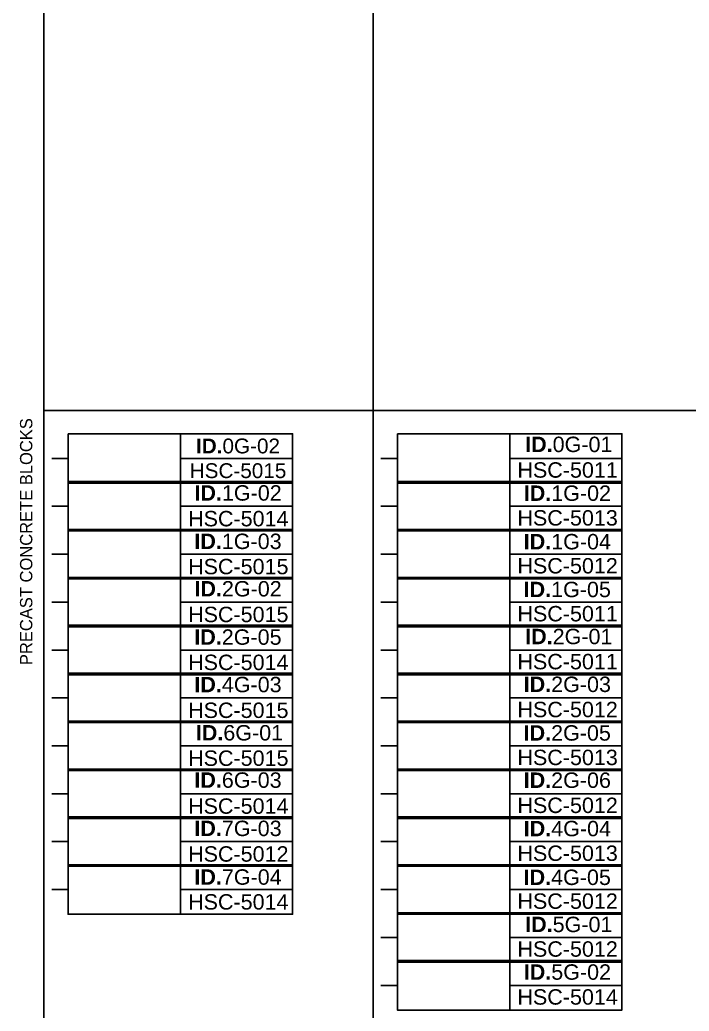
# Model space of a CAD drawing. Header units: metres. Extents: x -325 to 301, y -147 to 149.
# Drawn here: x -138.5 to -118.17, y -34.78 to -4.68 of the extents above; entities that cross this region are included whole.
import ezdxf

# ---------------------------------------------------------------- set-up
doc = ezdxf.new("R2010")
doc.units = ezdxf.units.M
doc.layers.add('-aux', color=50, linetype='Continuous', plot=False)
for name, color, linetype in [('A-KEYPLAN DETAILS POINT', 3, 'Continuous'), ('A-KEYPLAN_HATCH', 7, 'Continuous'), ('A_TEXT_2', 7, 'Continuous'), ('EIT_0 Llegenda', 7, 'Continuous')]:
    doc.layers.add(name, color=color, linetype=linetype)
doc.layers.add('A-KEYPLAN ID', color=7, linetype='Continuous', true_color=0x7f3f00)
doc.styles.get("Standard").update_dxf_attribs({"font": 'arial.ttf'})
doc.styles.add('x-llegenda materials$0$ENGRAVERS', font='TT0586M.TTF')

# ---------------------------------------------------------------- blocks, each defined once
blk = doc.blocks.new('0G_2_RIM')
at = {"layer": 'A-KEYPLAN DETAILS POINT'}
blk.add_lwpolyline([(0, 0), (-0.5, 0)], dxfattribs=at)
at = {"layer": 'A-KEYPLAN ID'}
for points in [[(0, 0.75), (0, -0.75), (3.408, -0.75), (3.408, 0.75)], [(3.408, 0.75), (3.408, -0.75), (6.816, -0.75), (6.816, 0.75)]]:
    blk.add_lwpolyline(points, close=True, dxfattribs=at)
blk.add_lwpolyline([(3.408, 0), (6.816, 0)], dxfattribs=at)
at = {"layer": 'A_TEXT_2', "char_height": 0.45, "attachment_point": 1}
for s, insert in [('\\pi0.12456;{\\fArial|b1|i0|c0|p34;ID.}0G-02', (3.759, 0.602)), ('\\pi-0.06805;HSC-5015', (3.759, -0.148))]:
    blk.add_mtext_dynamic_manual_height_columns(s, width=2.72351, gutter_width=2.805, heights=[0], dxfattribs=dict(at, insert=insert))
blk = doc.blocks.new('0G_1_MON')
at = {"layer": 'A-KEYPLAN DETAILS POINT'}
blk.add_lwpolyline([(0, 0), (-0.5, 0)], dxfattribs=at)
at = {"layer": 'A-KEYPLAN ID'}
for points in [[(0, 0.75), (3.408, 0.75), (3.408, -0.75), (0, -0.75)], [(3.408, 0.75), (6.816, 0.75), (6.816, 0), (3.408, 0)], [(3.408, 0), (6.816, 0), (6.816, -0.75), (3.408, -0.75)]]:
    blk.add_lwpolyline(points, close=True, dxfattribs=at)
at = {"layer": 'A_TEXT_2', "attachment_point": 1}
for s, insert, char_height in [('\\pi0.11898;{\\fArial|b1|i0|c0|p34;ID.}0G-01', (3.759, 0.659), 0.46757), ('HSC-5011', (3.642, -0.118), 0.4676)]:
    blk.add_mtext_dynamic_manual_height_columns(s, width=2.72351, gutter_width=2.805, heights=[0], dxfattribs=dict(at, insert=insert, char_height=char_height))
blk = doc.blocks.new('1G_2_RIM')
at = {"layer": 'A-KEYPLAN DETAILS POINT'}
blk.add_lwpolyline([(0, 0), (-0.5, 0)], dxfattribs=at)
at = {"layer": 'A-KEYPLAN ID'}
for points in [[(0, 0.75), (3.408, 0.75), (3.408, -0.75), (0, -0.75)], [(3.408, 0.75), (6.816, 0.75), (6.816, -0.75), (3.408, -0.75)], [(3.408, 0), (6.816, 0), (6.816, -0.75), (3.408, -0.75)]]:
    blk.add_lwpolyline(points, close=True, dxfattribs=at)
at = {"layer": 'A_TEXT_2', "attachment_point": 1}
for s, insert, char_height in [('\\pi0.07625;{\\fArial|b1|i0|c0|p34;ID.}1G-02', (3.759, 0.639), 0.46757), ('HSC-5014', (3.642, -0.141), 0.4676)]:
    blk.add_mtext_dynamic_manual_height_columns(s, width=2.72351, gutter_width=2.805, heights=[0], dxfattribs=dict(at, insert=insert, char_height=char_height))
blk = doc.blocks.new('1G_3_RIM')
at = {"layer": 'A-KEYPLAN DETAILS POINT'}
blk.add_lwpolyline([(-0.149, -0.004), (-0.649, -0.004)], dxfattribs=at)
at = {"layer": 'A-KEYPLAN ID'}
for points in [[(-0.149, 0.746), (3.259, 0.746), (3.259, -0.754), (-0.149, -0.754)], [(3.259, 0.746), (6.667, 0.746), (6.667, -0.754), (3.259, -0.754)], [(3.259, -0.004), (6.667, -0.004), (6.667, -0.754), (3.259, -0.754)]]:
    blk.add_lwpolyline(points, close=True, dxfattribs=at)
at = {"layer": 'A_TEXT_2', "attachment_point": 1}
for s, insert, char_height in [('\\pi0.07385;{\\fArial|b1|i0|c0|p34;ID.}1G-03', (3.61, 0.62), 0.46757), ('HSC-5015', (3.493, -0.146), 0.4676)]:
    blk.add_mtext_dynamic_manual_height_columns(s, width=2.72351, gutter_width=2.805, heights=[0], dxfattribs=dict(at, insert=insert, char_height=char_height))
blk = doc.blocks.new('1G_4_MON')
at = {"layer": 'A-KEYPLAN DETAILS POINT'}
blk.add_lwpolyline([(0, 0), (-0.5, 0)], dxfattribs=at)
at = {"layer": 'A-KEYPLAN ID'}
for points in [[(0, 0.75), (3.408, 0.75), (3.408, -0.75), (0, -0.75)], [(3.408, 0.75), (6.816, 0.75), (6.816, 0), (3.408, 0)], [(3.408, 0), (6.816, 0), (6.816, -0.75), (3.408, -0.75)]]:
    blk.add_lwpolyline(points, close=True, dxfattribs=at)
at = {"layer": 'A_TEXT_2', "attachment_point": 1}
for s, insert, char_height in [('\\pi0.07481;{\\fArial|b1|i0|c0|p34;ID.}1G-04', (3.759, 0.614), 0.46757), ('HSC-5012', (3.642, -0.118), 0.4676)]:
    blk.add_mtext_dynamic_manual_height_columns(s, width=2.72351, gutter_width=2.805, heights=[0], dxfattribs=dict(at, insert=insert, char_height=char_height))
blk = doc.blocks.new('1G_5_MON')
at = {"layer": 'A-KEYPLAN DETAILS POINT'}
blk.add_lwpolyline([(0, 0), (-0.5, 0)], dxfattribs=at)
at = {"layer": 'A-KEYPLAN ID'}
for points in [[(0, 0.75), (3.408, 0.75), (3.408, -0.75), (0, -0.75)], [(3.408, 0.75), (6.816, 0.75), (6.816, 0), (3.408, 0)], [(3.408, 0), (6.816, 0), (6.816, -0.75), (3.408, -0.75)]]:
    blk.add_lwpolyline(points, close=True, dxfattribs=at)
at = {"layer": 'A_TEXT_2', "attachment_point": 1}
for s, insert, char_height in [('\\pi0.0721;{\\fArial|b1|i0|c0|p34;ID.}1G-05', (3.759, 0.617), 0.46757), ('HSC-5011', (3.642, -0.118), 0.4676)]:
    blk.add_mtext_dynamic_manual_height_columns(s, width=2.72351, gutter_width=2.805, heights=[0], dxfattribs=dict(at, insert=insert, char_height=char_height))
blk = doc.blocks.new('1G_2_MON')
at = {"layer": 'A-KEYPLAN DETAILS POINT'}
blk.add_lwpolyline([(0, 0), (-0.5, 0)], dxfattribs=at)
at = {"layer": 'A-KEYPLAN ID'}
for points in [[(0, 0.75), (3.408, 0.75), (3.408, -0.75), (0, -0.75)], [(3.408, 0.75), (6.816, 0.75), (6.816, 0), (3.408, 0)], [(3.408, 0), (6.816, 0), (6.816, -0.75), (3.408, -0.75)]]:
    blk.add_lwpolyline(points, close=True, dxfattribs=at)
at = {"layer": 'A_TEXT_2', "attachment_point": 1}
for s, insert, char_height in [('\\pi0.07625;{\\fArial|b1|i0|c0|p34;ID.}1G-02', (3.759, 0.632), 0.46757), ('HSC-5013', (3.642, -0.118), 0.4676)]:
    blk.add_mtext_dynamic_manual_height_columns(s, width=2.72351, gutter_width=2.805, heights=[0], dxfattribs=dict(at, insert=insert, char_height=char_height))
blk = doc.blocks.new('2G_2_RIM')
at = {"layer": 'A-KEYPLAN DETAILS POINT'}
blk.add_lwpolyline([(0, 0), (-0.5, 0)], dxfattribs=at)
at = {"layer": 'A-KEYPLAN ID'}
for points in [[(0, 0.75), (3.408, 0.75), (3.408, -0.75), (0, -0.75)], [(3.408, 0.75), (6.816, 0.75), (6.816, -0.75), (3.408, -0.75)], [(3.408, 0), (6.816, 0), (6.816, -0.75), (3.408, -0.75)]]:
    blk.add_lwpolyline(points, close=True, dxfattribs=at)
at = {"layer": 'A_TEXT_2', "attachment_point": 1}
for s, insert, char_height in [('\\pi0.07625;{\\fArial|b1|i0|c0|p34;ID.}2G-02', (3.759, 0.638), 0.46757), ('HSC-5015', (3.642, -0.141), 0.4676)]:
    blk.add_mtext_dynamic_manual_height_columns(s, width=2.72351, gutter_width=2.805, heights=[0], dxfattribs=dict(at, insert=insert, char_height=char_height))
blk = doc.blocks.new('2G_5_RIM')
at = {"layer": 'A-KEYPLAN DETAILS POINT'}
blk.add_lwpolyline([(0, 0), (-0.5, 0)], dxfattribs=at)
at = {"layer": 'A-KEYPLAN ID'}
for points in [[(0, 0.75), (3.408, 0.75), (3.408, -0.75), (0, -0.75)], [(3.408, 0.75), (6.816, 0.75), (6.816, -0.75), (3.408, -0.75)], [(3.408, 0), (6.816, 0), (6.816, -0.75), (3.408, -0.75)]]:
    blk.add_lwpolyline(points, close=True, dxfattribs=at)
at = {"layer": 'A_TEXT_2', "attachment_point": 1}
for s, insert, char_height in [('\\pi0.0721;{\\fArial|b1|i0|c0|p34;ID.}2G-05', (3.759, 0.627), 0.46757), ('HSC-5014', (3.642, -0.141), 0.4676)]:
    blk.add_mtext_dynamic_manual_height_columns(s, width=2.72351, gutter_width=2.805, heights=[0], dxfattribs=dict(at, insert=insert, char_height=char_height))
blk = doc.blocks.new('2G_3_MON')
at = {"layer": 'A-KEYPLAN DETAILS POINT'}
blk.add_lwpolyline([(0, 0), (-0.5, 0)], dxfattribs=at)
at = {"layer": 'A-KEYPLAN ID'}
for points in [[(0, 0.75), (3.408, 0.75), (3.408, -0.75), (0, -0.75)], [(3.408, 0.75), (6.816, 0.75), (6.816, 0), (3.408, 0)], [(3.408, 0), (6.816, 0), (6.816, -0.75), (3.408, -0.75)]]:
    blk.add_lwpolyline(points, close=True, dxfattribs=at)
at = {"layer": 'A_TEXT_2', "attachment_point": 1}
for s, insert, char_height in [('\\pi0.07385;{\\fArial|b1|i0|c0|p34;ID.}2G-03', (3.759, 0.647), 0.46757), ('HSC-5012', (3.642, -0.118), 0.4676)]:
    blk.add_mtext_dynamic_manual_height_columns(s, width=2.72351, gutter_width=2.805, heights=[0], dxfattribs=dict(at, insert=insert, char_height=char_height))
blk = doc.blocks.new('2G_1_MON')
at = {"layer": 'A-KEYPLAN DETAILS POINT'}
blk.add_lwpolyline([(0, 0), (-0.5, 0)], dxfattribs=at)
at = {"layer": 'A-KEYPLAN ID'}
for points in [[(0, 0.75), (3.408, 0.75), (3.408, -0.75), (0, -0.75)], [(3.408, 0.75), (6.816, 0.75), (6.816, 0), (3.408, 0)], [(3.408, 0), (6.816, 0), (6.816, -0.75), (3.408, -0.75)]]:
    blk.add_lwpolyline(points, close=True, dxfattribs=at)
at = {"layer": 'A_TEXT_2', "attachment_point": 1}
for s, insert, char_height in [('\\pi0.11898;{\\fArial|b1|i0|c0|p34;ID.}2G-01', (3.759, 0.644), 0.46757), ('HSC-5011', (3.642, -0.118), 0.4676)]:
    blk.add_mtext_dynamic_manual_height_columns(s, width=2.72351, gutter_width=2.805, heights=[0], dxfattribs=dict(at, insert=insert, char_height=char_height))
blk = doc.blocks.new('2G_6_MON')
at = {"layer": 'A-KEYPLAN DETAILS POINT'}
blk.add_lwpolyline([(0, 0), (-0.5, 0)], dxfattribs=at)
at = {"layer": 'A-KEYPLAN ID'}
for points in [[(0, 0.75), (3.408, 0.75), (3.408, -0.75), (0, -0.75)], [(3.408, 0.75), (6.816, 0.75), (6.816, 0), (3.408, 0)], [(3.408, 0), (6.816, 0), (6.816, -0.75), (3.408, -0.75)]]:
    blk.add_lwpolyline(points, close=True, dxfattribs=at)
at = {"layer": 'A_TEXT_2', "attachment_point": 1}
for s, insert, char_height in [('\\pi0.07401;{\\fArial|b1|i0|c0|p34;ID.}2G-06', (3.759, 0.645), 0.46757), ('HSC-5012', (3.642, -0.118), 0.4676)]:
    blk.add_mtext_dynamic_manual_height_columns(s, width=2.72351, gutter_width=2.805, heights=[0], dxfattribs=dict(at, insert=insert, char_height=char_height))
blk = doc.blocks.new('2G_5_MON')
at = {"layer": 'A-KEYPLAN DETAILS POINT'}
blk.add_lwpolyline([(0, 0), (-0.5, 0)], dxfattribs=at)
at = {"layer": 'A-KEYPLAN ID'}
for points in [[(0, 0.75), (3.408, 0.75), (3.408, -0.75), (0, -0.75)], [(3.408, 0.75), (6.816, 0.75), (6.816, 0), (3.408, 0)], [(3.408, 0), (6.816, 0), (6.816, -0.75), (3.408, -0.75)]]:
    blk.add_lwpolyline(points, close=True, dxfattribs=at)
at = {"layer": 'A_TEXT_2', "attachment_point": 1}
for s, insert, char_height in [('\\pi0.0721;{\\fArial|b1|i0|c0|p34;ID.}2G-05', (3.759, 0.625), 0.46757), ('HSC-5013', (3.642, -0.118), 0.4676)]:
    blk.add_mtext_dynamic_manual_height_columns(s, width=2.72351, gutter_width=2.805, heights=[0], dxfattribs=dict(at, insert=insert, char_height=char_height))
blk = doc.blocks.new('4G_3_RIM')
at = {"layer": 'A-KEYPLAN DETAILS POINT'}
blk.add_lwpolyline([(0, 0), (-0.5, 0)], dxfattribs=at)
at = {"layer": 'A-KEYPLAN ID'}
for points in [[(0, 0.75), (3.408, 0.75), (3.408, -0.75), (0, -0.75)], [(3.408, 0.75), (6.816, 0.75), (6.816, -0.75), (3.408, -0.75)], [(3.408, 0), (6.816, 0), (6.816, -0.75), (3.408, -0.75)]]:
    blk.add_lwpolyline(points, close=True, dxfattribs=at)
at = {"layer": 'A_TEXT_2', "attachment_point": 1}
for s, insert, char_height in [('\\pi0.07385;{\\fArial|b1|i0|c0|p34;ID.}4G-03', (3.759, 0.64), 0.46757), ('HSC-5015', (3.642, -0.141), 0.4676)]:
    blk.add_mtext_dynamic_manual_height_columns(s, width=2.72351, gutter_width=2.805, heights=[0], dxfattribs=dict(at, insert=insert, char_height=char_height))
blk = doc.blocks.new('4G_4_MON')
at = {"layer": 'A-KEYPLAN DETAILS POINT'}
blk.add_lwpolyline([(0, 0), (-0.5, 0)], dxfattribs=at)
at = {"layer": 'A-KEYPLAN ID'}
for points in [[(0, 0.75), (3.408, 0.75), (3.408, -0.75), (0, -0.75)], [(3.408, 0.75), (6.816, 0.75), (6.816, 0), (3.408, 0)], [(3.408, 0), (6.816, 0), (6.816, -0.75), (3.408, -0.75)]]:
    blk.add_lwpolyline(points, close=True, dxfattribs=at)
at = {"layer": 'A_TEXT_2', "attachment_point": 1}
for s, insert, char_height in [('\\pi0.07481;{\\fArial|b1|i0|c0|p34;ID.}4G-04', (3.759, 0.63), 0.46757), ('HSC-5013', (3.642, -0.118), 0.4676)]:
    blk.add_mtext_dynamic_manual_height_columns(s, width=2.72351, gutter_width=2.805, heights=[0], dxfattribs=dict(at, insert=insert, char_height=char_height))
blk = doc.blocks.new('4G_5_MON')
at = {"layer": 'A-KEYPLAN DETAILS POINT'}
blk.add_lwpolyline([(0, 0), (-0.5, 0)], dxfattribs=at)
at = {"layer": 'A-KEYPLAN ID'}
for points in [[(0, 0.75), (3.408, 0.75), (3.408, -0.75), (0, -0.75)], [(3.408, 0.75), (6.816, 0.75), (6.816, 0), (3.408, 0)], [(3.408, 0), (6.816, 0), (6.816, -0.75), (3.408, -0.75)]]:
    blk.add_lwpolyline(points, close=True, dxfattribs=at)
at = {"layer": 'A_TEXT_2', "attachment_point": 1}
for s, insert, char_height in [('\\pi0.0721;{\\fArial|b1|i0|c0|p34;ID.}4G-05', (3.759, 0.605), 0.46757), ('HSC-5012', (3.642, -0.118), 0.4676)]:
    blk.add_mtext_dynamic_manual_height_columns(s, width=2.72351, gutter_width=2.805, heights=[0], dxfattribs=dict(at, insert=insert, char_height=char_height))
blk = doc.blocks.new('5G_2_MON')
at = {"layer": 'A-KEYPLAN DETAILS POINT'}
blk.add_lwpolyline([(0, 0), (-0.5, 0)], dxfattribs=at)
at = {"layer": 'A-KEYPLAN ID'}
for points in [[(0, 0.75), (3.408, 0.75), (3.408, -0.75), (0, -0.75)], [(3.408, 0.75), (6.816, 0.75), (6.816, 0), (3.408, 0)], [(3.408, 0), (6.816, 0), (6.816, -0.75), (3.408, -0.75)]]:
    blk.add_lwpolyline(points, close=True, dxfattribs=at)
at = {"layer": 'A_TEXT_2', "attachment_point": 1}
for s, insert, char_height in [('\\pi0.07625;{\\fArial|b1|i0|c0|p34;ID.}5G-02', (3.759, 0.638), 0.46757), ('HSC-5014', (3.642, -0.118), 0.4676)]:
    blk.add_mtext_dynamic_manual_height_columns(s, width=2.72351, gutter_width=2.805, heights=[0], dxfattribs=dict(at, insert=insert, char_height=char_height))
blk = doc.blocks.new('5G_1_MON')
at = {"layer": 'A-KEYPLAN DETAILS POINT'}
blk.add_lwpolyline([(0, 0), (-0.5, 0)], dxfattribs=at)
at = {"layer": 'A-KEYPLAN ID'}
for points in [[(0, 0.75), (3.408, 0.75), (3.408, -0.75), (0, -0.75)], [(3.408, 0.75), (6.816, 0.75), (6.816, 0), (3.408, 0)], [(3.408, 0), (6.816, 0), (6.816, -0.75), (3.408, -0.75)]]:
    blk.add_lwpolyline(points, close=True, dxfattribs=at)
at = {"layer": 'A_TEXT_2', "attachment_point": 1}
for s, insert, char_height in [('\\pi0.11898;{\\fArial|b1|i0|c0|p34;ID.}5G-01', (3.759, 0.629), 0.46757), ('HSC-5012', (3.642, -0.118), 0.4676)]:
    blk.add_mtext_dynamic_manual_height_columns(s, width=2.72351, gutter_width=2.805, heights=[0], dxfattribs=dict(at, insert=insert, char_height=char_height))
blk = doc.blocks.new('6G_1_RIM')
at = {"layer": 'A-KEYPLAN DETAILS POINT'}
blk.add_lwpolyline([(0, 0), (-0.5, 0)], dxfattribs=at)
at = {"layer": 'A-KEYPLAN ID'}
for points in [[(0, 0.75), (3.408, 0.75), (3.408, -0.75), (0, -0.75)], [(3.408, 0.75), (6.816, 0.75), (6.816, -0.75), (3.408, -0.75)], [(3.408, 0), (6.816, 0), (6.816, -0.75), (3.408, -0.75)]]:
    blk.add_lwpolyline(points, close=True, dxfattribs=at)
at = {"layer": 'A_TEXT_2', "attachment_point": 1}
for s, insert, char_height in [('\\pi0.11898;{\\fArial|b1|i0|c0|p34;ID.}6G-01', (3.759, 0.63), 0.46757), ('HSC-5015', (3.642, -0.141), 0.4676)]:
    blk.add_mtext_dynamic_manual_height_columns(s, width=2.72351, gutter_width=2.805, heights=[0], dxfattribs=dict(at, insert=insert, char_height=char_height))
blk = doc.blocks.new('6G_3_RIM')
at = {"layer": 'A-KEYPLAN DETAILS POINT'}
blk.add_lwpolyline([(0, 0), (-0.5, 0)], dxfattribs=at)
at = {"layer": 'A-KEYPLAN ID'}
for points in [[(0, 0.75), (3.408, 0.75), (3.408, -0.75), (0, -0.75)], [(3.408, 0.75), (6.816, 0.75), (6.816, -0.75), (3.408, -0.75)], [(3.408, 0), (6.816, 0), (6.816, -0.75), (3.408, -0.75)]]:
    blk.add_lwpolyline(points, close=True, dxfattribs=at)
at = {"layer": 'A_TEXT_2', "attachment_point": 1}
for s, insert, char_height in [('\\pi0.07385;{\\fArial|b1|i0|c0|p34;ID.}6G-03', (3.759, 0.648), 0.46757), ('HSC-5014', (3.642, -0.141), 0.4676)]:
    blk.add_mtext_dynamic_manual_height_columns(s, width=2.72351, gutter_width=2.805, heights=[0], dxfattribs=dict(at, insert=insert, char_height=char_height))
blk = doc.blocks.new('7G_3_RIM')
at = {"layer": 'A-KEYPLAN DETAILS POINT'}
blk.add_lwpolyline([(0, 0), (-0.5, 0)], dxfattribs=at)
at = {"layer": 'A-KEYPLAN ID'}
for points in [[(0, 0.75), (3.408, 0.75), (3.408, -0.75), (0, -0.75)], [(3.408, 0.75), (6.816, 0.75), (6.816, -0.75), (3.408, -0.75)], [(3.408, 0), (6.816, 0), (6.816, -0.75), (3.408, -0.75)]]:
    blk.add_lwpolyline(points, close=True, dxfattribs=at)
at = {"layer": 'A_TEXT_2', "attachment_point": 1}
for s, insert, char_height in [('\\pi0.07385;{\\fArial|b1|i0|c0|p34;ID.}7G-03', (3.759, 0.636), 0.46757), ('HSC-5012', (3.642, -0.141), 0.4676)]:
    blk.add_mtext_dynamic_manual_height_columns(s, width=2.72351, gutter_width=2.805, heights=[0], dxfattribs=dict(at, insert=insert, char_height=char_height))
blk = doc.blocks.new('7G_4_RIM')
at = {"layer": 'A-KEYPLAN DETAILS POINT'}
blk.add_lwpolyline([(0, 0), (-0.5, 0)], dxfattribs=at)
at = {"layer": 'A-KEYPLAN ID'}
for points in [[(0, 0.75), (3.408, 0.75), (3.408, -0.75), (0, -0.75)], [(3.408, 0.75), (6.816, 0.75), (6.816, -0.75), (3.408, -0.75)], [(3.408, 0), (6.816, 0), (6.816, -0.75), (3.408, -0.75)]]:
    blk.add_lwpolyline(points, close=True, dxfattribs=at)
at = {"layer": 'A_TEXT_2', "attachment_point": 1}
for s, insert, char_height in [('\\pi0.07481;{\\fArial|b1|i0|c0|p34;ID.}7G-04', (3.759, 0.613), 0.46757), ('HSC-5014', (3.642, -0.141), 0.4676)]:
    blk.add_mtext_dynamic_manual_height_columns(s, width=2.72351, gutter_width=2.805, heights=[0], dxfattribs=dict(at, insert=insert, char_height=char_height))

msp = doc.modelspace()

# ---------------------------------------------------------------- linework, layer by layer
at = {"layer": '-aux'}
for p, q in [((-137.766, -6.543), (-137.766, 33.457)), ((-137.766, -56.543), (-137.766, -6.543))]:
    msp.add_line(p, q, dxfattribs=at)
at = {"layer": 'A-KEYPLAN_HATCH'}
for points in [[(-127.766, -6.543), (-127.766, 33.457)], [(-127.766, -56.543), (-127.766, -6.543)], [(-137.766, -16.543), (-97.766, -16.543)]]:
    msp.add_lwpolyline(points, dxfattribs=at)

# ---------------------------------------------------------------- block references
for name, p in [('0G_2_RIM', (-137.031, -17.997)), ('0G_1_MON', (-127.031, -17.997)), ('1G_2_RIM', (-137.031, -19.451)), ('1G_2_MON', (-127.031, -19.451)), ('1G_3_RIM', (-136.882, -20.901)), ('1G_4_MON', (-127.031, -20.905)), ('2G_2_RIM', (-137.031, -22.359)), ('1G_5_MON', (-127.031, -22.359)), ('2G_5_RIM', (-137.031, -23.814)), ('2G_1_MON', (-127.031, -23.814)), ('4G_3_RIM', (-137.031, -25.268)), ('2G_3_MON', (-127.031, -25.268)), ('6G_1_RIM', (-137.031, -26.722)), ('2G_5_MON', (-127.031, -26.722)), ('6G_3_RIM', (-137.031, -28.176)), ('2G_6_MON', (-127.031, -28.176)), ('7G_3_RIM', (-137.031, -29.63)), ('4G_4_MON', (-127.031, -29.63)), ('7G_4_RIM', (-137.031, -31.084)), ('4G_5_MON', (-127.031, -31.084)), ('5G_1_MON', (-127.031, -32.538)), ('5G_2_MON', (-127.031, -33.993))]:
    msp.add_blockref(name, p, dxfattribs=at)

# ---------------------------------------------------------------- texts
at = {"layer": 'EIT_0 Llegenda', "insert": (-138.493, -16.776), "char_height": 0.375, "width": 19.2101, "attachment_point": 3, "rotation": 90, "style": 'x-llegenda materials$0$ENGRAVERS'}
msp.add_mtext('PRECAST CONCRETE BLOCKS', dxfattribs=at)

doc.saveas('drawing.dxf')
